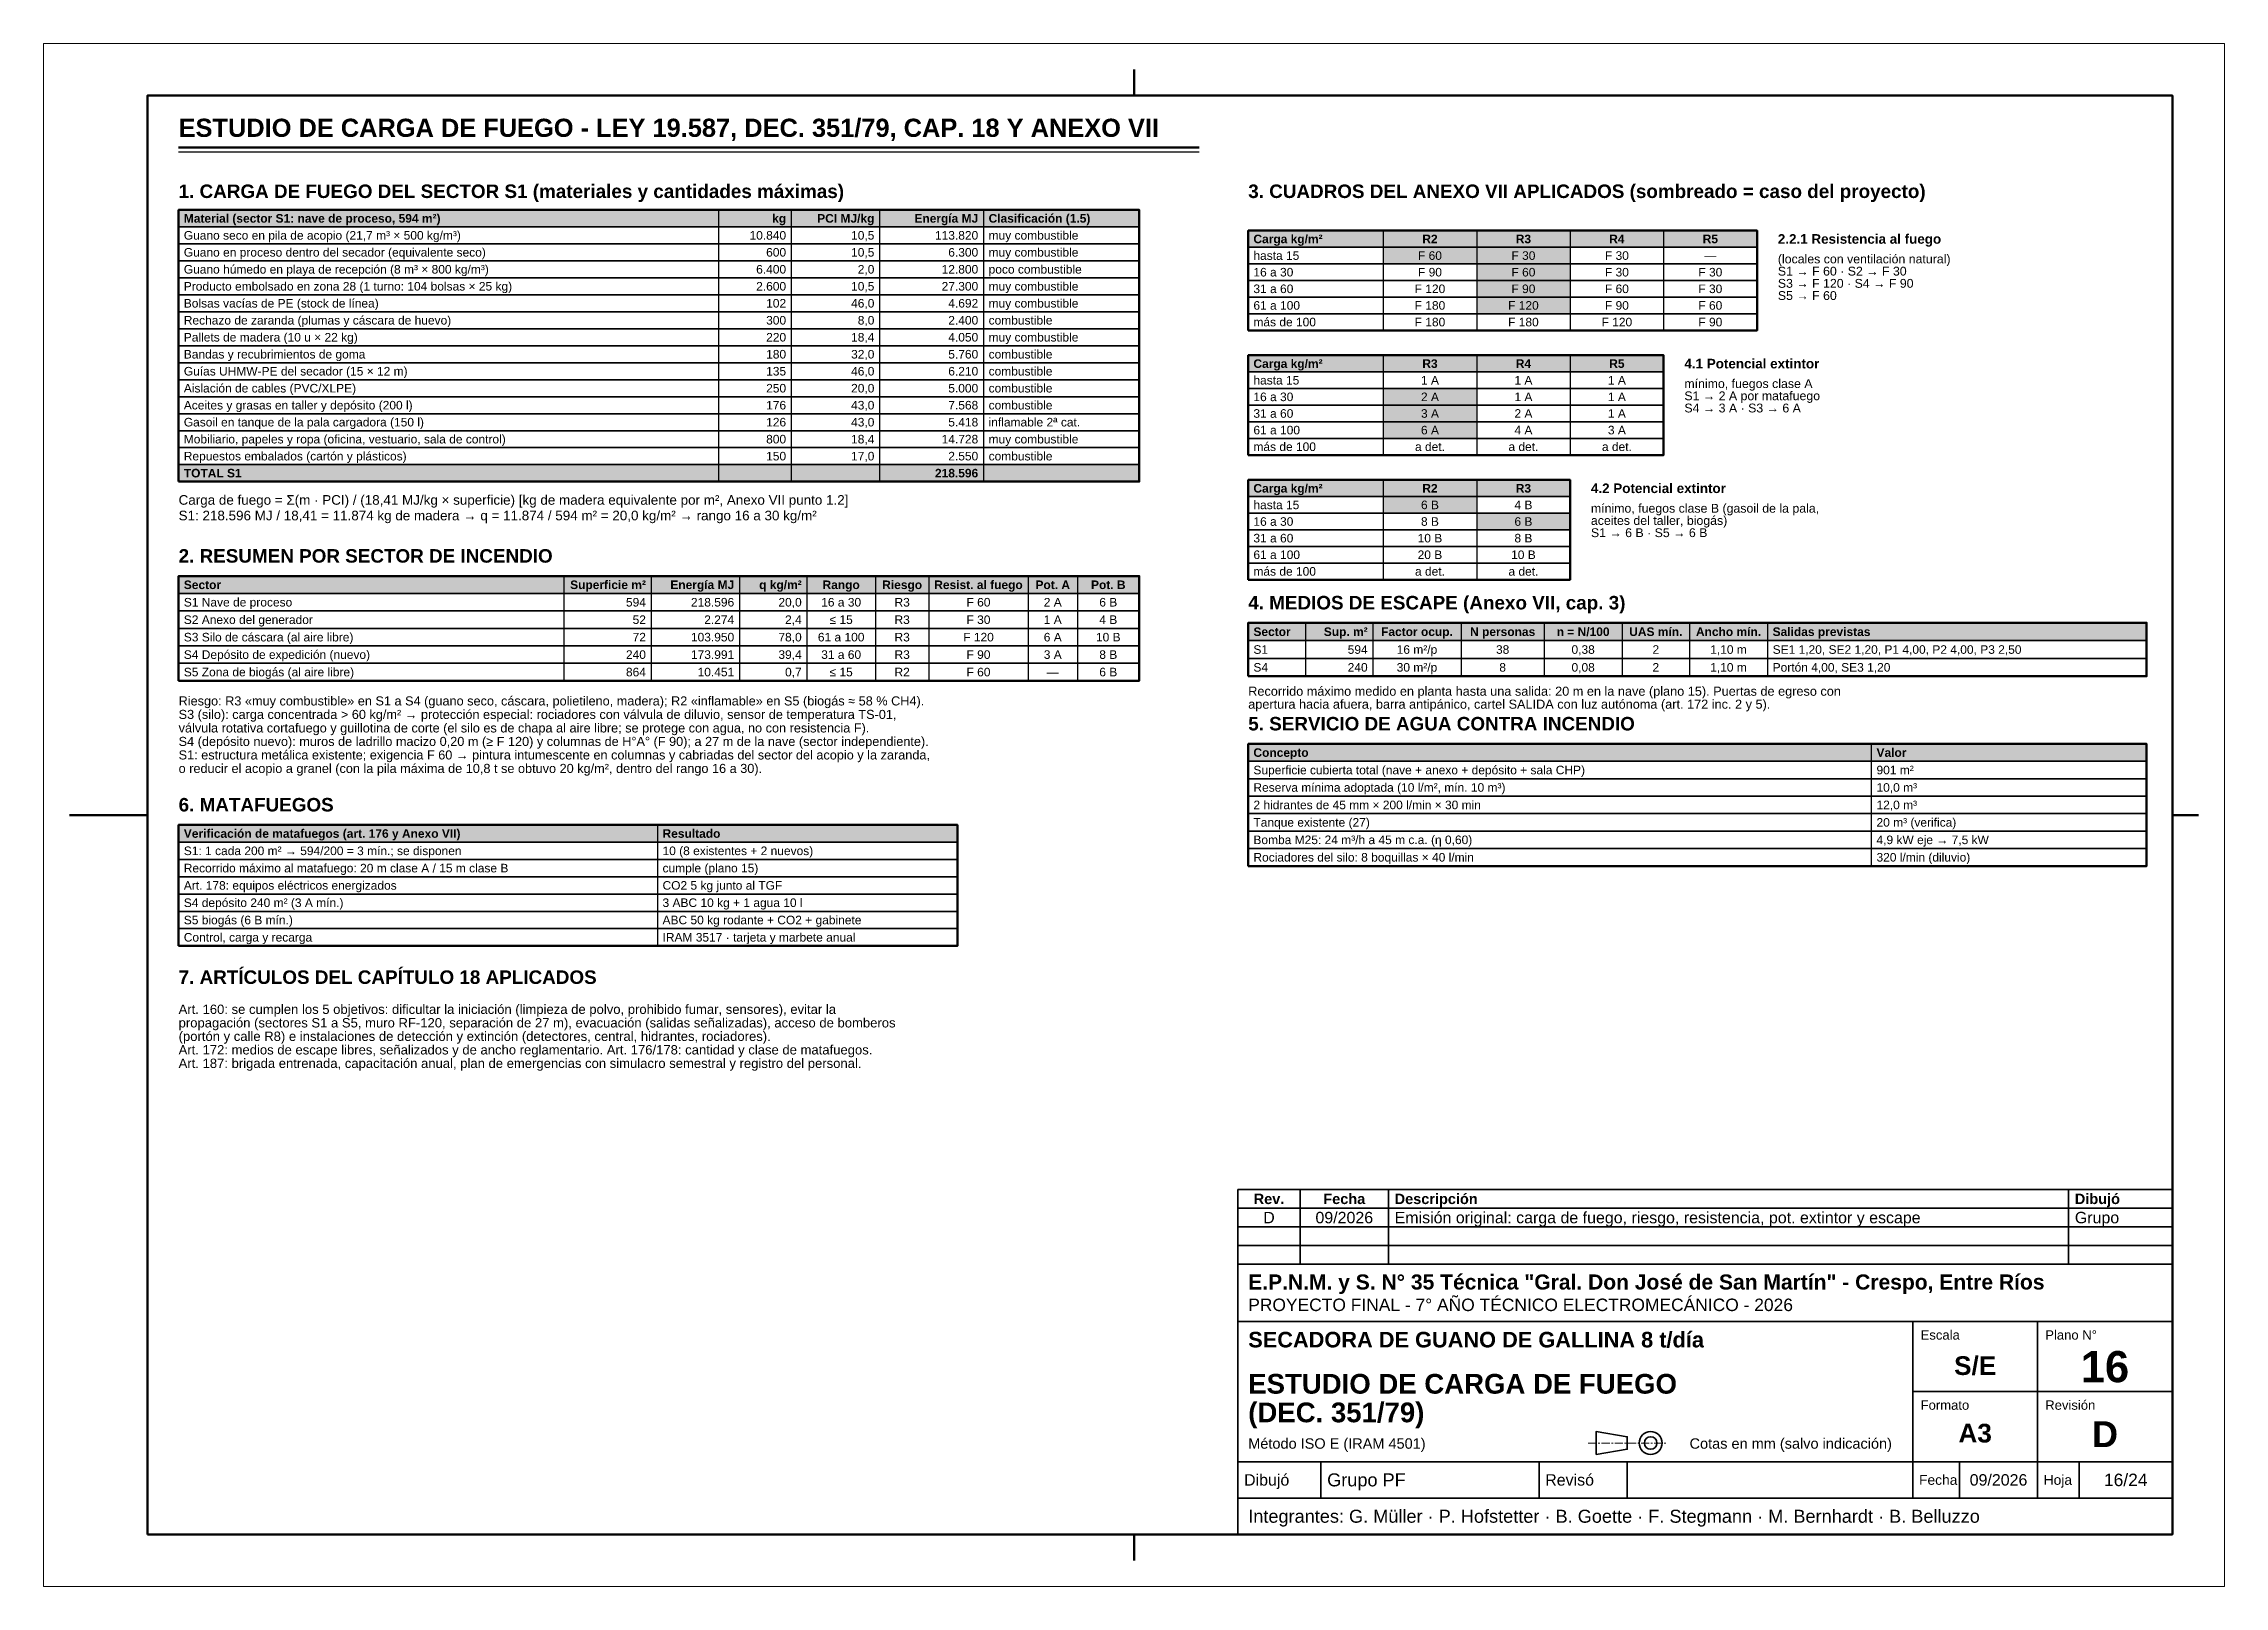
# Model space of a CAD drawing. Header units: millimetres. Extents: x 0 to 420, y 0 to 297.
import ezdxf
from ezdxf.enums import TextEntityAlignment as Align

# ---------------------------------------------------------------- set-up
doc = ezdxf.new("R2010")
doc.units = ezdxf.units.MM
doc.header["$LTSCALE"] = 0.5
doc.linetypes.add('CENTER', pattern=[5.08, 3.175, -0.635, 0.635, -0.635])
for name, color, linetype, lineweight in [('CONTORNO', 7, 'CONTINUOUS', 50), ('EJES', 1, 'CENTER', 18), ('FINO', 7, 'CONTINUOUS', 25), ('HOJA', 8, 'CONTINUOUS', 13), ('RECUADRO', 7, 'CONTINUOUS', 70), ('RELLENO', 9, 'CONTINUOUS', 13), ('ROTULO', 7, 'CONTINUOUS', 35), ('TEXTO', 7, 'CONTINUOUS', 25)]:
    doc.layers.add(name, color=color, linetype=linetype, lineweight=lineweight)
doc.styles.add('NEGRITA', font='arialbd.ttf')
doc.styles.get("Standard").update_dxf_attribs({"font": 'arial.ttf'})

msp = doc.modelspace()

# ---------------------------------------------------------------- hatches: boundary and pattern name
at = {"layer": 'RELLENO', "true_color": 0xe2e8ee}
for points in [[(26, 261.73), (211, 261.73), (211, 265), (26, 265)], [(232, 257.8), (330, 257.8), (330, 261), (232, 261)], [(232, 233.8), (312, 233.8), (312, 237), (232, 237)], [(232, 209.8), (294, 209.8), (294, 213), (232, 213)], [(26, 191.14), (211, 191.14), (211, 194.5), (26, 194.5)], [(232, 182.07), (405, 182.07), (405, 185.5), (232, 185.5)], [(232, 158.84), (405, 158.84), (405, 162.2), (232, 162.2)], [(26, 143.27), (176, 143.27), (176, 146.6), (26, 146.6)]]:
    msp.add_hatch(color=7, dxfattribs=at).paths.add_polyline_path(points)
at = {"layer": 'RELLENO', "true_color": 0xfaeab7}
for points in [[(258, 254.6), (276, 254.6), (276, 257.8), (258, 257.8)], [(276, 254.6), (294, 254.6), (294, 257.8), (276, 257.8)], [(276, 251.4), (294, 251.4), (294, 254.6), (276, 254.6)], [(276, 248.2), (294, 248.2), (294, 251.4), (276, 251.4)], [(276, 245), (294, 245), (294, 248.2), (276, 248.2)], [(258, 227.4), (276, 227.4), (276, 230.6), (258, 230.6)], [(258, 224.2), (276, 224.2), (276, 227.4), (258, 227.4)], [(258, 221), (276, 221), (276, 224.2), (258, 224.2)], [(258, 206.6), (276, 206.6), (276, 209.8), (258, 209.8)], [(276, 203.4), (294, 203.4), (294, 206.6), (276, 206.6)]]:
    msp.add_hatch(color=7, dxfattribs=at).paths.add_polyline_path(points)
at = {"layer": 'RELLENO', "true_color": 0xf1f2f4}
msp.add_hatch(color=7, dxfattribs=at).paths.add_polyline_path([(26, 212.68), (211, 212.68), (211, 215.95), (26, 215.95)])

# ---------------------------------------------------------------- linework, layer by layer
at = {"layer": 'CONTORNO'}
msp.add_line((26, 277), (222.56, 277), dxfattribs=at)
for points in [[(26, 212.68), (211, 212.68), (211, 265), (26, 265)], [(232, 241.8), (330, 241.8), (330, 261), (232, 261)], [(232, 217.8), (312, 217.8), (312, 237), (232, 237)], [(232, 193.8), (294, 193.8), (294, 213), (232, 213)], [(26, 174.34), (211, 174.34), (211, 194.5), (26, 194.5)], [(232, 175.21), (405, 175.21), (405, 185.5), (232, 185.5)], [(232, 138.68), (405, 138.68), (405, 162.2), (232, 162.2)], [(26, 123.29), (176, 123.29), (176, 146.6), (26, 146.6)]]:
    msp.add_lwpolyline(points, close=True, dxfattribs=at)
at = {"layer": 'EJES'}
msp.add_line((297.5, 27.6), (312.5, 27.6), dxfattribs=at)
at = {"layer": 'FINO'}
for p, q in [((26, 276.2), (222.56, 276.2)), ((130, 265), (130, 212.68)), ((144, 265), (144, 212.68)), ((161, 265), (161, 212.68)), ((181, 265), (181, 212.68)), ((258, 261), (258, 241.8)), ((276, 261), (276, 241.8)), ((294, 261), (294, 241.8)), ((312, 261), (312, 241.8)), ((258, 237), (258, 217.8)), ((276, 237), (276, 217.8)), ((294, 237), (294, 217.8)), ((258, 213), (258, 193.8)), ((276, 213), (276, 193.8)), ((100.2, 194.5), (100.2, 174.34)), ((117, 194.5), (117, 174.34)), ((134, 194.5), (134, 174.34)), ((147, 194.5), (147, 174.34)), ((160.2, 194.5), (160.2, 174.34)), ((170.5, 194.5), (170.5, 174.34)), ((189.6, 194.5), (189.6, 174.34)), ((199.1, 194.5), (199.1, 174.34)), ((243, 185.5), (243, 175.21)), ((256, 185.5), (256, 175.21)), ((273, 185.5), (273, 175.21)), ((289, 185.5), (289, 175.21)), ((304, 185.5), (304, 175.21)), ((317, 185.5), (317, 175.21)), ((332, 185.5), (332, 175.21)), ((352, 162.2), (352, 138.68)), ((118.2, 146.6), (118.2, 123.29))]:
    msp.add_line(p, q, dxfattribs=at)
for points in [[(26, 261.73), (211, 261.73), (211, 265), (26, 265)], [(26, 258.46), (211, 258.46), (211, 261.73), (26, 261.73)], [(232, 257.8), (330, 257.8), (330, 261), (232, 261)], [(26, 255.19), (211, 255.19), (211, 258.46), (26, 258.46)], [(232, 254.6), (330, 254.6), (330, 257.8), (232, 257.8)], [(26, 251.92), (211, 251.92), (211, 255.19), (26, 255.19)], [(232, 251.4), (330, 251.4), (330, 254.6), (232, 254.6)], [(26, 248.65), (211, 248.65), (211, 251.92), (26, 251.92)], [(26, 245.38), (211, 245.38), (211, 248.65), (26, 248.65)], [(232, 248.2), (330, 248.2), (330, 251.4), (232, 251.4)], [(232, 245), (330, 245), (330, 248.2), (232, 248.2)], [(26, 242.11), (211, 242.11), (211, 245.38), (26, 245.38)], [(232, 241.8), (330, 241.8), (330, 245), (232, 245)], [(26, 238.84), (211, 238.84), (211, 242.11), (26, 242.11)], [(26, 235.57), (211, 235.57), (211, 238.84), (26, 238.84)], [(26, 232.3), (211, 232.3), (211, 235.57), (26, 235.57)], [(232, 233.8), (312, 233.8), (312, 237), (232, 237)], [(26, 229.03), (211, 229.03), (211, 232.3), (26, 232.3)], [(232, 230.6), (312, 230.6), (312, 233.8), (232, 233.8)], [(26, 225.76), (211, 225.76), (211, 229.03), (26, 229.03)], [(232, 227.4), (312, 227.4), (312, 230.6), (232, 230.6)], [(232, 224.2), (312, 224.2), (312, 227.4), (232, 227.4)], [(26, 222.49), (211, 222.49), (211, 225.76), (26, 225.76)], [(232, 221), (312, 221), (312, 224.2), (232, 224.2)], [(26, 219.22), (211, 219.22), (211, 222.49), (26, 222.49)], [(26, 215.95), (211, 215.95), (211, 219.22), (26, 219.22)], [(232, 217.8), (312, 217.8), (312, 221), (232, 221)], [(26, 212.68), (211, 212.68), (211, 215.95), (26, 215.95)], [(232, 209.8), (294, 209.8), (294, 213), (232, 213)], [(232, 206.6), (294, 206.6), (294, 209.8), (232, 209.8)], [(232, 203.4), (294, 203.4), (294, 206.6), (232, 206.6)], [(232, 200.2), (294, 200.2), (294, 203.4), (232, 203.4)], [(232, 197), (294, 197), (294, 200.2), (232, 200.2)], [(26, 191.14), (211, 191.14), (211, 194.5), (26, 194.5)], [(232, 193.8), (294, 193.8), (294, 197), (232, 197)], [(26, 187.78), (211, 187.78), (211, 191.14), (26, 191.14)], [(26, 184.42), (211, 184.42), (211, 187.78), (26, 187.78)], [(232, 182.07), (405, 182.07), (405, 185.5), (232, 185.5)], [(26, 181.06), (211, 181.06), (211, 184.42), (26, 184.42)], [(26, 177.7), (211, 177.7), (211, 181.06), (26, 181.06)], [(232, 178.64), (405, 178.64), (405, 182.07), (232, 182.07)], [(26, 174.34), (211, 174.34), (211, 177.7), (26, 177.7)], [(232, 175.21), (405, 175.21), (405, 178.64), (232, 178.64)], [(232, 158.84), (405, 158.84), (405, 162.2), (232, 162.2)], [(232, 155.48), (405, 155.48), (405, 158.84), (232, 158.84)], [(232, 152.12), (405, 152.12), (405, 155.48), (232, 155.48)], [(232, 148.76), (405, 148.76), (405, 152.12), (232, 152.12)], [(232, 145.4), (405, 145.4), (405, 148.76), (232, 148.76)], [(26, 143.27), (176, 143.27), (176, 146.6), (26, 146.6)], [(26, 139.94), (176, 139.94), (176, 143.27), (26, 143.27)], [(232, 142.04), (405, 142.04), (405, 145.4), (232, 145.4)], [(26, 136.61), (176, 136.61), (176, 139.94), (26, 139.94)], [(232, 138.68), (405, 138.68), (405, 142.04), (232, 142.04)], [(26, 133.28), (176, 133.28), (176, 136.61), (26, 136.61)], [(26, 129.95), (176, 129.95), (176, 133.28), (26, 133.28)], [(26, 126.62), (176, 126.62), (176, 129.95), (26, 129.95)], [(26, 123.29), (176, 123.29), (176, 126.62), (26, 126.62)]]:
    msp.add_lwpolyline(points, close=True, dxfattribs=at)
at = {"layer": 'HOJA'}
msp.add_lwpolyline([(0, 0), (420, 0), (420, 297), (0, 297)], close=True, dxfattribs=at)
at = {"layer": 'RECUADRO'}
for p, q in [((210, 292), (210, 287)), ((5, 148.5), (20, 148.5)), ((415, 148.5), (410, 148.5)), ((210, 5), (210, 10))]:
    msp.add_line(p, q, dxfattribs=at)
msp.add_lwpolyline([(20, 10), (410, 10), (410, 287), (20, 287)], close=True, dxfattribs=at)
at = {"layer": 'ROTULO'}
for p, q in [((242, 72.8), (242, 76.4)), ((259, 72.8), (259, 76.4)), ((390, 72.8), (390, 76.4)), ((242, 69.2), (242, 72.8)), ((259, 69.2), (259, 72.8)), ((390, 69.2), (390, 72.8)), ((242, 65.6), (242, 69.2)), ((259, 65.6), (259, 69.2)), ((390, 65.6), (390, 69.2)), ((242, 62), (242, 65.6)), ((259, 62), (259, 65.6)), ((390, 62), (390, 65.6)), ((230, 62), (410, 62)), ((230, 10), (230, 62)), ((230, 51), (410, 51)), ((360, 24), (360, 51)), ((384, 24), (384, 51)), ((360, 37.5), (410, 37.5)), ((230, 24), (410, 24)), ((246, 17), (246, 24)), ((288, 17), (288, 24)), ((305, 17), (305, 24)), ((360, 17), (360, 24)), ((369, 17), (369, 24)), ((384, 17), (384, 24)), ((392, 17), (392, 24)), ((230, 17), (410, 17))]:
    msp.add_line(p, q, dxfattribs=at)
for points in [[(230, 72.8), (410, 72.8), (410, 76.4), (230, 76.4)], [(230, 69.2), (410, 69.2), (410, 72.8), (230, 72.8)], [(230, 65.6), (410, 65.6), (410, 69.2), (230, 69.2)], [(230, 62), (410, 62), (410, 65.6), (230, 65.6)], [(299, 25.4), (305, 26.4), (305, 28.8), (299, 29.8)]]:
    msp.add_lwpolyline(points, close=True, dxfattribs=at)
for radius in [2.2, 1.2]:
    msp.add_circle((309.5, 27.6), radius, dxfattribs=at)

# ---------------------------------------------------------------- texts
at = {"layer": 'ROTULO', "style": 'NEGRITA'}
for s, height, p in [('Fecha', 2, (250.5, 74.6)), ('Rev.', 2, (236, 74.6)), ('S/E', 3.6, (372, 42.5)), ('16', 6, (397, 42.3)), ('A3', 3.6, (372, 29.5)), ('D', 5, (397, 29.3))]:
    msp.add_text(s, height=height, dxfattribs=at).set_placement(p, align=Align.MIDDLE_CENTER)
for s, height, p in [('Descripción', 2, (260.2, 74.6)), ('Dibujó', 2, (391.2, 74.6)), ('E.P.N.M. y S. N° 35 Técnica "Gral. Don José de San Martín" - Crespo, Entre Ríos', 2.9, (232, 58.6)), ('SECADORA DE GUANO DE GALLINA 8 t/día', 3, (232, 47.5)), ('ESTUDIO DE CARGA DE FUEGO', 3.8, (232, 39)), ('(DEC. 351/79)', 3.8, (232, 33.49))]:
    msp.add_text(s, height=height, dxfattribs=at).set_placement(p, align=Align.MIDDLE_LEFT)
at = {"layer": 'ROTULO'}
for s, height, p in [('D', 2.2, (236, 71)), ('09/2026', 2.2, (250.5, 71)), ('09/2026', 2.2, (376.5, 20.5)), ('16/24', 2.4, (401, 20.5))]:
    msp.add_text(s, height=height, dxfattribs=at).set_placement(p, align=Align.MIDDLE_CENTER)
for s, height, p in [('Emisión original: carga de fuego, riesgo, resistencia, pot. extintor y escape', 2.2, (260.2, 71)), ('Grupo', 2.2, (391.2, 71)), ('PROYECTO FINAL - 7° AÑO TÉCNICO ELECTROMECÁNICO - 2026', 2.4, (232, 54.2)), ('Método ISO E (IRAM 4501)', 2, (232, 27.5)), ('Cotas en mm (salvo indicación)', 2, (317, 27.5)), ('Dibujó', 2.2, (231.2, 20.5)), ('Grupo PF', 2.5, (247.2, 20.5)), ('Revisó', 2.2, (289.2, 20.5)), ('Fecha', 1.9, (361.2, 20.5)), ('Hoja', 1.9, (385.2, 20.5)), ('Integrantes: G. Müller · P. Hofstetter · B. Goette · F. Stegmann · M. Bernhardt · B. Belluzzo', 2.5, (232, 13.5))]:
    msp.add_text(s, height=height, dxfattribs=at).set_placement(p, align=Align.MIDDLE_LEFT)
for s, p in [('Escala', (361.5, 49.3)), ('Plano N°', (385.5, 49.3)), ('Formato', (361.5, 35.8)), ('Revisión', (385.5, 35.8))]:
    msp.add_text(s, height=1.8, dxfattribs=at).set_placement(p, align=Align.TOP_LEFT)
at = {"layer": 'TEXTO', "style": 'NEGRITA'}
for s, height, p in [('ESTUDIO DE CARGA DE FUEGO - LEY 19.587, DEC. 351/79, CAP. 18 Y ANEXO VII', 3.5, (26, 278)), ('1. CARGA DE FUEGO DEL SECTOR S1 (materiales y cantidades máximas)', 2.6, (26, 266.5)), ('3. CUADROS DEL ANEXO VII APLICADOS (sombreado = caso del proyecto)', 2.6, (232, 266.5)), ('2. RESUMEN POR SECTOR DE INCENDIO', 2.6, (26, 196.3)), ('4. MEDIOS DE ESCAPE (Anexo VII, cap. 3)', 2.6, (232, 187.3)), ('5. SERVICIO DE AGUA CONTRA INCENDIO', 2.6, (232, 164)), ('6. MATAFUEGOS', 2.6, (26, 148.4)), ('7. ARTÍCULOS DEL CAPÍTULO 18 APLICADOS', 2.6, (26, 115.2))]:
    msp.add_text(s, height=height, dxfattribs=at).set_placement(p, align=Align.BOTTOM_LEFT)
at = {"layer": 'TEXTO'}
for s, p in [('Guano seco en pila de acopio (21,7 m³ × 500 kg/m³)', (27, 260.095)), ('muy combustible', (182, 260.095)), ('Guano en proceso dentro del secador (equivalente seco)', (27, 256.825)), ('muy combustible', (182, 256.825)), ('hasta 15', (233, 256.2)), ('Guano húmedo en playa de recepción (8 m³ × 800 kg/m³)', (27, 253.555)), ('poco combustible', (182, 253.555)), ('16 a 30', (233, 253)), ('Producto embolsado en zona 28 (1 turno: 104 bolsas × 25 kg)', (27, 250.285)), ('Bolsas vacías de PE (stock de línea)', (27, 247.015)), ('muy combustible', (182, 250.285)), ('muy combustible', (182, 247.015)), ('31 a 60', (233, 249.8)), ('Rechazo de zaranda (plumas y cáscara de huevo)', (27, 243.745)), ('combustible', (182, 243.745)), ('61 a 100', (233, 246.6)), ('más de 100', (233, 243.4)), ('Pallets de madera (10 u × 22 kg)', (27, 240.475)), ('muy combustible', (182, 240.475)), ('Bandas y recubrimientos de goma', (27, 237.205)), ('combustible', (182, 237.205)), ('Aislación de cables (PVC/XLPE)', (27, 230.665)), ('Guías UHMW-PE del secador (15 × 12 m)', (27, 233.935)), ('combustible', (182, 233.935)), ('combustible', (182, 230.665)), ('hasta 15', (233, 232.2)), ('Aceites y grasas en taller y depósito (200 l)', (27, 227.395)), ('combustible', (182, 227.395)), ('16 a 30', (233, 229)), ('Gasoil en tanque de la pala cargadora (150 l)', (27, 224.125)), ('inflamable 2ª cat.', (182, 224.125)), ('31 a 60', (233, 225.8)), ('61 a 100', (233, 222.6)), ('Mobiliario, papeles y ropa (oficina, vestuario, sala de control)', (27, 220.855)), ('Repuestos embalados (cartón y plásticos)', (27, 217.585)), ('combustible', (182, 217.585)), ('muy combustible', (182, 220.855)), ('más de 100', (233, 219.4)), ('hasta 15', (233, 208.2)), ('16 a 30', (233, 205)), ('31 a 60', (233, 201.8)), ('61 a 100', (233, 198.6)), ('más de 100', (233, 195.4)), ('S1 Nave de proceso', (27, 189.46)), ('S2 Anexo del generador', (27, 186.1)), ('S3 Silo de cáscara (al aire libre)', (27, 182.74)), ('S1', (233, 180.355)), ('SE1 1,20, SE2 1,20, P1 4,00, P2 4,00, P3 2,50', (333, 180.355)), ('S4 Depósito de expedición (nuevo)', (27, 179.38)), ('S5 Zona de biogás (al aire libre)', (27, 176.02)), ('S4', (233, 176.925)), ('Portón 4,00, SE3 1,20', (333, 176.925)), ('Superficie cubierta total (nave + anexo + depósito + sala CHP)', (233, 157.16)), ('901 m²', (353, 157.16)), ('2 hidrantes de 45 mm × 200 l/min × 30 min', (233, 150.44)), ('Reserva mínima adoptada (10 l/m², mín. 10 m³)', (233, 153.8)), ('10,0 m³', (353, 153.8)), ('12,0 m³', (353, 150.44)), ('Tanque existente (27)', (233, 147.08)), ('20 m³ (verifica)', (353, 147.08)), ('Bomba M25: 24 m³/h a 45 m c.a. (η 0,60)', (233, 143.72)), ('4,9 kW eje → 7,5 kW', (353, 143.72)), ('S1: 1 cada 200 m² → 594/200 = 3 mín.; se disponen', (27, 141.605)), ('Recorrido máximo al matafuego: 20 m clase A / 15 m clase B', (27, 138.275)), ('cumple (plano 15)', (119.2, 138.275)), ('10 (8 existentes + 2 nuevos)', (119.2, 141.605)), ('Rociadores del silo: 8 boquillas × 40 l/min', (233, 140.36)), ('320 l/min (diluvio)', (353, 140.36)), ('Art. 178: equipos eléctricos energizados', (27, 134.945)), ('CO2 5 kg junto al TGF', (119.2, 134.945)), ('S4 depósito 240 m² (3 A mín.)', (27, 131.615)), ('3 ABC 10 kg + 1 agua 10 l', (119.2, 131.615)), ('S5 biogás (6 B mín.)', (27, 128.285)), ('ABC 50 kg rodante + CO2 + gabinete', (119.2, 128.285)), ('Control, carga y recarga', (27, 124.955)), ('IRAM 3517 · tarjeta y marbete anual', (119.2, 124.955))]:
    msp.add_text(s, height=1.65, dxfattribs=at).set_placement(p, align=Align.MIDDLE_LEFT)
at = {"layer": 'TEXTO', "style": 'NEGRITA'}
for s, height, p in [('Material (sector S1: nave de proceso, 594 m²)', 1.65, (27, 263.365)), ('Clasificación (1.5)', 1.65, (182, 263.365)), ('2.2.1 Resistencia al fuego', 1.85, (334, 259.4)), ('Carga kg/m²', 1.65, (233, 259.4)), ('Carga kg/m²', 1.65, (233, 235.4)), ('4.1 Potencial extintor', 1.85, (316, 235.4)), ('TOTAL S1', 1.65, (27, 214.315)), ('Carga kg/m²', 1.65, (233, 211.4)), ('4.2 Potencial extintor', 1.85, (298, 211.4)), ('Sector', 1.65, (27, 192.82)), ('Sector', 1.65, (233, 183.785)), ('Salidas previstas', 1.65, (333, 183.785)), ('Concepto', 1.65, (233, 160.52)), ('Valor', 1.65, (353, 160.52)), ('Verificación de matafuegos (art. 176 y Anexo VII)', 1.65, (27, 144.935)), ('Resultado', 1.65, (119.2, 144.935))]:
    msp.add_text(s, height=height, dxfattribs=at).set_placement(p, align=Align.MIDDLE_LEFT)
at = {"layer": 'TEXTO'}
for s, p in [('10.840', (143, 260.095)), ('10,5', (160, 260.095)), ('113.820', (180, 260.095)), ('600', (143, 256.825)), ('10,5', (160, 256.825)), ('6.300', (180, 256.825)), ('6.400', (143, 253.555)), ('2,0', (160, 253.555)), ('12.800', (180, 253.555)), ('2.600', (143, 250.285)), ('102', (143, 247.015)), ('46,0', (160, 247.015)), ('10,5', (160, 250.285)), ('27.300', (180, 250.285)), ('4.692', (180, 247.015)), ('300', (143, 243.745)), ('8,0', (160, 243.745)), ('2.400', (180, 243.745)), ('220', (143, 240.475)), ('18,4', (160, 240.475)), ('4.050', (180, 240.475)), ('180', (143, 237.205)), ('32,0', (160, 237.205)), ('5.760', (180, 237.205)), ('250', (143, 230.665)), ('135', (143, 233.935)), ('46,0', (160, 233.935)), ('20,0', (160, 230.665)), ('5.000', (180, 230.665)), ('6.210', (180, 233.935)), ('176', (143, 227.395)), ('43,0', (160, 227.395)), ('7.568', (180, 227.395)), ('126', (143, 224.125)), ('43,0', (160, 224.125)), ('5.418', (180, 224.125)), ('800', (143, 220.855)), ('150', (143, 217.585)), ('18,4', (160, 220.855)), ('17,0', (160, 217.585)), ('14.728', (180, 220.855)), ('2.550', (180, 217.585)), ('594', (116, 189.46)), ('218.596', (133, 189.46)), ('20,0', (146, 189.46)), ('52', (116, 186.1)), ('2.274', (133, 186.1)), ('2,4', (146, 186.1)), ('72', (116, 182.74)), ('103.950', (133, 182.74)), ('78,0', (146, 182.74)), ('594', (255, 180.355)), ('864', (116, 176.02)), ('240', (116, 179.38)), ('173.991', (133, 179.38)), ('10.451', (133, 176.02)), ('39,4', (146, 179.38)), ('0,7', (146, 176.02)), ('240', (255, 176.925))]:
    msp.add_text(s, height=1.65, dxfattribs=at).set_placement(p, align=Align.MIDDLE_RIGHT)
at = {"layer": 'TEXTO', "style": 'NEGRITA'}
for s, p in [('kg', (143, 263.365)), ('PCI MJ/kg', (160, 263.365)), ('Energía MJ', (180, 263.365)), ('218.596', (180, 214.315)), ('Superficie m²', (116, 192.82)), ('Energía MJ', (133, 192.82)), ('q kg/m²', (146, 192.82)), ('Sup. m²', (255, 183.785))]:
    msp.add_text(s, height=1.65, dxfattribs=at).set_placement(p, align=Align.MIDDLE_RIGHT)
at = {"layer": 'TEXTO'}
for s, p in [('F 60', (267, 256.2)), ('F 30', (285, 256.2)), ('F 30', (303, 256.2)), ('F 90', (267, 253)), ('F 60', (285, 253)), ('F 30', (303, 253)), ('F 30', (321, 253)), ('—', (321, 256.2)), ('F 120', (267, 249.8)), ('F 90', (285, 249.8)), ('F 60', (303, 249.8)), ('F 30', (321, 249.8)), ('F 180', (267, 246.6)), ('F 180', (267, 243.4)), ('F 120', (285, 246.6)), ('F 180', (285, 243.4)), ('F 120', (303, 243.4)), ('F 90', (303, 246.6)), ('F 60', (321, 246.6)), ('F 90', (321, 243.4)), ('1 A', (267, 232.2)), ('1 A', (285, 232.2)), ('1 A', (303, 232.2)), ('2 A', (267, 229)), ('1 A', (285, 229)), ('1 A', (303, 229)), ('3 A', (267, 225.8)), ('6 A', (267, 222.6)), ('4 A', (285, 222.6)), ('2 A', (285, 225.8)), ('3 A', (303, 222.6)), ('1 A', (303, 225.8)), ('a det.', (267, 219.4)), ('a det.', (285, 219.4)), ('a det.', (303, 219.4)), ('8 B', (267, 205)), ('6 B', (267, 208.2)), ('4 B', (285, 208.2)), ('6 B', (285, 205)), ('10 B', (267, 201.8)), ('8 B', (285, 201.8)), ('20 B', (267, 198.6)), ('10 B', (285, 198.6)), ('a det.', (267, 195.4)), ('a det.', (285, 195.4)), ('16 a 30', (153.6, 189.46)), ('R3', (165.35, 189.46)), ('F 60', (180.05, 189.46)), ('2 A', (194.35, 189.46)), ('6 B', (205.05, 189.46)), ('≤ 15', (153.6, 186.1)), ('R3', (165.35, 186.1)), ('F 30', (180.05, 186.1)), ('1 A', (194.35, 186.1)), ('4 B', (205.05, 186.1)), ('61 a 100', (153.6, 182.74)), ('R3', (165.35, 182.74)), ('F 120', (180.05, 182.74)), ('6 A', (194.35, 182.74)), ('10 B', (205.05, 182.74)), ('16 m²/p', (264.5, 180.355)), ('38', (281, 180.355)), ('0,38', (296.5, 180.355)), ('2', (310.5, 180.355)), ('1,10 m', (324.5, 180.355)), ('31 a 60', (153.6, 179.38)), ('≤ 15', (153.6, 176.02)), ('R3', (165.35, 179.38)), ('R2', (165.35, 176.02)), ('F 90', (180.05, 179.38)), ('F 60', (180.05, 176.02)), ('3 A', (194.35, 179.38)), ('8 B', (205.05, 179.38)), ('6 B', (205.05, 176.02)), ('30 m²/p', (264.5, 176.925)), ('8', (281, 176.925)), ('0,08', (296.5, 176.925)), ('2', (310.5, 176.925)), ('1,10 m', (324.5, 176.925)), ('—', (194.35, 176.02))]:
    msp.add_text(s, height=1.65, dxfattribs=at).set_placement(p, align=Align.MIDDLE_CENTER)
at = {"layer": 'TEXTO', "style": 'NEGRITA'}
for s, p in [('R2', (267, 259.4)), ('R3', (285, 259.4)), ('R4', (303, 259.4)), ('R5', (321, 259.4)), ('R3', (267, 235.4)), ('R4', (285, 235.4)), ('R5', (303, 235.4)), ('R2', (267, 211.4)), ('R3', (285, 211.4)), ('Rango', (153.6, 192.82)), ('Riesgo', (165.35, 192.82)), ('Resist. al fuego', (180.05, 192.82)), ('Pot. A', (194.35, 192.82)), ('Pot. B', (205.05, 192.82)), ('Factor ocup.', (264.5, 183.785)), ('N personas', (281, 183.785)), ('n = N/100', (296.5, 183.785)), ('UAS mín.', (310.5, 183.785)), ('Ancho mín.', (324.5, 183.785))]:
    msp.add_text(s, height=1.65, dxfattribs=at).set_placement(p, align=Align.MIDDLE_CENTER)
at = {"layer": 'TEXTO'}
for s, height, p in [('(locales con ventilación natural)', 1.7, (334, 256.4)), ('S1 → F 60 · S2 → F 30', 1.7, (334, 254.05)), ('S3 → F 120 · S4 → F 90', 1.7, (334, 251.7)), ('S5 → F 60', 1.7, (334, 249.35)), ('mínimo, fuegos clase A', 1.7, (316, 232.4)), ('S1 → 2 A por matafuego', 1.7, (316, 230.05)), ('S4 → 3 A · S3 → 6 A', 1.7, (316, 227.7)), ('Carga de fuego = Σ(m · PCI) / (18,41 MJ/kg × superficie) [kg de madera equivalente por m², Anexo VII punto 1.2]', 1.85, (26, 210.08)), ('S1: 218.596 MJ / 18,41 = 11.874 kg de madera → q = 11.874 / 594 m² = 20,0 kg/m² → rango 16 a 30 kg/m²', 1.85, (26, 207.08)), ('aceites del taller, biogás)', 1.7, (298, 206.05)), ('mínimo, fuegos clase B (gasoil de la pala,', 1.7, (298, 208.4)), ('S1 → 6 B · S5 → 6 B', 1.7, (298, 203.7)), ('Recorrido máximo medido en planta hasta una salida: 20 m en la nave (plano 15). Puertas de egreso con', 1.75, (232, 173.21)), ('S3 (silo): carga concentrada > 60 kg/m² → protección especial: rociadores con válvula de diluvio, sensor de temperatura TS-01,', 1.75, (26, 168.74)), ('Riesgo: R3 «muy combustible» en S1 a S4 (guano seco, cáscara, polietileno, madera); R2 «inflamable» en S5 (biogás ≈ 58 % CH4).', 1.75, (26, 171.34)), ('apertura hacia afuera, barra antipánico, cartel SALIDA con luz autónoma (art. 172 inc. 2 y 5).', 1.75, (232, 170.71)), ('válvula rotativa cortafuego y guillotina de corte (el silo es de chapa al aire libre; se protege con agua, no con resistencia F).', 1.75, (26, 166.14)), ('S4 (depósito nuevo): muros de ladrillo macizo 0,20 m (≥ F 120) y columnas de H°A° (F 90); a 27 m de la nave (sector independiente).', 1.75, (26, 163.54)), ('S1: estructura metálica existente; exigencia F 60 → pintura intumescente en columnas y cabriadas del sector del acopio y la zaranda,', 1.75, (26, 160.94)), ('o reducir el acopio a granel (con la pila máxima de 10,8 t se obtuvo 20 kg/m², dentro del rango 16 a 30).', 1.75, (26, 158.34)), ('Art. 160: se cumplen los 5 objetivos: dificultar la iniciación (limpieza de polvo, prohibido fumar, sensores), evitar la', 1.8, (26, 112)), ('propagación (sectores S1 a S5, muro RF-120, separación de 27 m), evacuación (salidas señalizadas), acceso de bomberos', 1.8, (26, 109.4)), ('(portón y calle R8) e instalaciones de detección y extinción (detectores, central, hidrantes, rociadores).', 1.8, (26, 106.8)), ('Art. 172: medios de escape libres, señalizados y de ancho reglamentario. Art. 176/178: cantidad y clase de matafuegos.', 1.8, (26, 104.2)), ('Art. 187: brigada entrenada, capacitación anual, plan de emergencias con simulacro semestral y registro del personal.', 1.8, (26, 101.6))]:
    msp.add_text(s, height=height, dxfattribs=at).set_placement(p, align=Align.TOP_LEFT)

doc.saveas('drawing.dxf')
